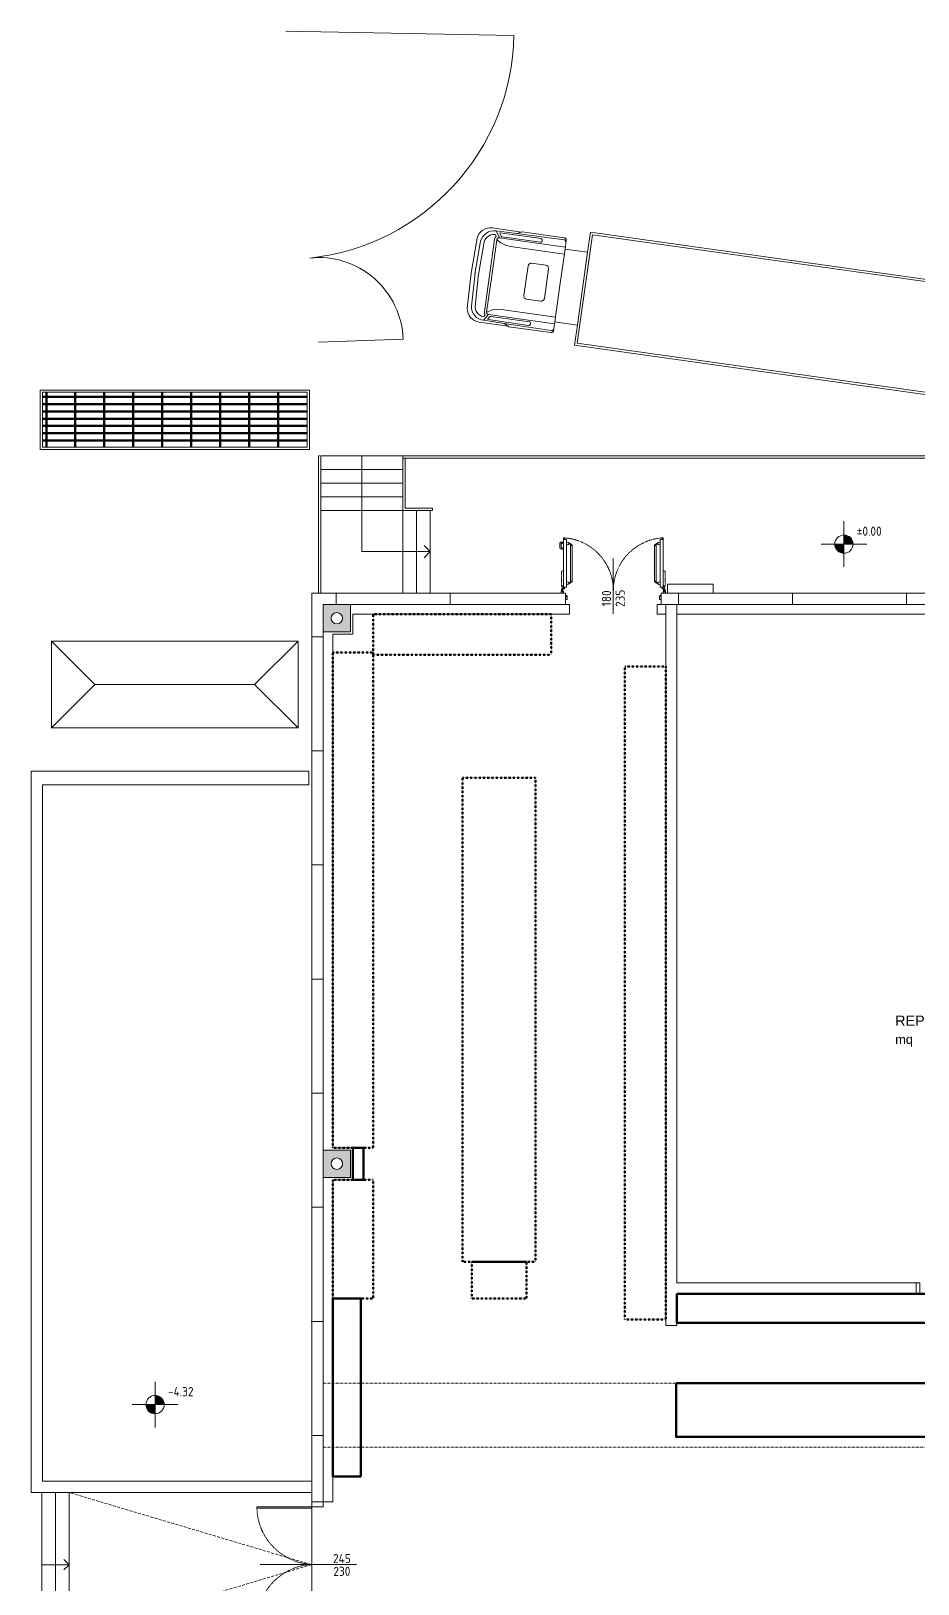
# Model space of a CAD drawing. Header units: millimetres. Extents: x 153 to 11230, y 154 to 10357.
# Drawn here: x 158 to 2102, y 6955 to 10357 of the extents above; entities that cross this region are included whole.
import ezdxf
from ezdxf.enums import TextEntityAlignment as Align

# ---------------------------------------------------------------- set-up
doc = ezdxf.new("R2010")
doc.units = ezdxf.units.MM
for name, pattern in [('HIDDEN', [9.525, 6.35, -3.175]), ('HIDDEN1', [0.1, 0.05, -0.05]), ('HIDDEN3', [0.25, 0.125, -0.125]), ('HIDDEN4', [0.125, 0.025, -0.1]), ('HIDEGIO', [0.25, 0.125, -0.125])]:
    doc.linetypes.add(name, pattern=pattern)
for name, color, linetype, lineweight in [('043_GRIGLIE_AERAZIONE_001-AM_0', 6, 'Continuous', 50), ('410_STRUTTURE_001-AM_0', 7, 'Continuous', 0), ('420_MURATURE_001-AM_0', 4, 'Continuous', 0), ('430_TAVOLATI_001-AM_0', 3, 'Continuous', 0), ('438_FOROMETRIE_001-AM_0', 7, 'Continuous', 0), ('439_TESTI_SERRAMENTI_001-AM_0', 11, 'Continuous', 0), ('441_SERRAMENTI_001-AM_0', 1, 'Continuous', 0), ('443_GRIGLIE_AERAZIONE_001-AM_0', 6, 'Continuous', 0), ('445_QUOTE_ALTIMETRICHE_001-AM_0', 2, 'Continuous', 0), ('449_ASCENSORI_RAMPE_001-AM_0', 43, 'Continuous', 0), ('454_PROIEZIONI_001-AM_0', 61, 'Continuous', 0), ('455_RIBALTE_001-AM_0', 14, 'Continuous', 0), ('461_LAYOUT_SCHEMA_001-AM_0', 11, 'Continuous', 50), ('471_TESTI_POLIGONI_001-AM_0', 221, 'Continuous', 0)]:
    doc.layers.add(name, color=color, linetype=linetype, lineweight=lineweight)
doc.styles.add('AREA', font='arial.ttf')
doc.styles.get("Standard").update_dxf_attribs({"font": 'isocp.shx'})

# ---------------------------------------------------------------- blocks, each defined once
blk = doc.blocks.new('quota_alti_H20')
h = blk.add_hatch(color=256)
h.paths.add_polyline_path([(20, 0, 0.414214), (0, 20), (0, 0)])
h.paths.add_polyline_path([(-20, 0, 0.414214), (0, -20), (0, 0)])
for p, q in [((0, 50), (0, -50)), ((-50, 0), (50, 0))]:
    blk.add_line(p, q)
blk.add_circle((0, 0), 20)
blk.add_attdef('0.00', text='', height=20).set_placement((28.3, 28.3), align=Align.MIDDLE_LEFT)
blk = doc.blocks.new('CAMION')
at = {"linetype": 'Continuous'}
for points in [[(47.57693, 1647.77813), (42.18298, 1646.60293), (37.08793, 1644.47637), (32.45799, 1641.46875), (28.4457, 1637.67725), (25.18006, 1633.22588), (22.76772, 1628.25986), (21.28807, 1622.94033), (20.78948, 1617.44219)], [(47.57693, 1647.77813), (42.18298, 1646.60293), (37.08793, 1644.47637), (32.45799, 1641.46875), (28.4457, 1637.67725), (25.18006, 1633.22588), (22.76772, 1628.25986), (21.28807, 1622.94033), (20.78948, 1617.44219)], [(53.03043, 1639.37207), (47.6067, 1638.1876), (42.48561, 1636.04131), (37.8383, 1633.00449), (33.81609, 1629.17705), (30.55293, 1624.68477), (28.15547, 1619.67715), (26.70311, 1614.31797), (26.24545, 1608.78506)], [(47.57693, 1647.77813), (125.01969, 1650.04473)], [(47.57693, 1647.77813), (125.01969, 1650.04473)], [(53.03043, 1639.37207), (125.61749, 1641.51973)], [(53.65552, 1631.38477), (125.81346, 1633.52168)], [(196.38385, 1631.38477), (124.22592, 1633.52168)], [(223.79517, 1608.78506), (223.33625, 1614.31797), (221.88389, 1619.67715), (219.48645, 1624.68477), (216.22329, 1629.17705), (212.20107, 1633.00449), (207.55376, 1636.04131), (202.43267, 1638.1876), (197.00895, 1639.37207), (124.42188, 1641.51973)], [(229.24988, 1617.44219), (228.75129, 1622.94033), (227.27166, 1628.25986), (224.85933, 1633.22588), (221.59368, 1637.67725), (217.58137, 1641.46875), (212.95144, 1644.47637), (207.8564, 1646.60293), (202.46244, 1647.77813), (125.01969, 1650.04473)], [(202.46244, 1647.77813), (125.01969, 1650.04473)], [(229.24988, 1617.44219), (228.75129, 1622.94033), (227.27166, 1628.25986), (224.85933, 1633.22588), (221.59368, 1637.67725), (217.58137, 1641.46875), (212.95144, 1644.47637), (207.8564, 1646.60293), (202.46244, 1647.77813)], [(20.78948, 1617.44219), (20.78948, 1553.43848)], [(20.78948, 1617.44219), (20.78948, 1553.43848)], [(25.32765, 1563.03447), (26.24545, 1608.78506)], [(40.05963, 1599.41914), (26.24545, 1608.78506)], [(30.6199, 1599.77754), (30.46239, 1599.86504), (30.29123, 1599.92266), (30.11263, 1599.94814), (29.93279, 1599.94189), (29.75667, 1599.90283), (29.59047, 1599.8334), (29.43916, 1599.73477), (29.30893, 1599.61074), (29.20227, 1599.46563), (29.12289, 1599.30313), (29.07452, 1599.12949), (29.0584, 1598.94971)], [(35.74224, 1596.30479), (30.6199, 1599.77754)], [(53.65552, 1631.38477), (49.31084, 1630.32305), (45.26134, 1628.42539), (41.66455, 1625.76689), (38.66308, 1622.45107), (36.37477, 1618.60869), (34.88769, 1614.38984), (34.26259, 1609.96143)], [(34.26259, 1609.96143), (34.27499, 1609.75869), (34.32832, 1609.5627), (34.4201, 1609.38164), (34.54537, 1609.22285), (34.70164, 1609.09268)], [(37.57784, 1607.14229), (34.70164, 1609.09268)], [(37.57784, 1607.14229), (37.73784, 1607.0543), (37.91024, 1606.99658), (38.09008, 1606.97119), (38.2724, 1606.97861), (38.44976, 1607.01953), (38.61719, 1607.0915), (38.76851, 1607.19258)], [(45.05918, 1609.41943), (42.81056, 1609.16338), (40.67729, 1608.40801), (38.76851, 1607.19258)], [(45.05918, 1604.41934), (44.19099, 1604.34365), (43.34884, 1604.11787), (42.55879, 1603.74951), (41.84563, 1603.24971), (41.22921, 1602.6333), (40.72938, 1601.91953), (40.36102, 1601.12949), (40.13529, 1600.2873), (40.05963, 1599.41914)], [(40.05963, 1453.579), (40.05963, 1599.41914)], [(45.05918, 1609.41943), (125.01969, 1609.41943)], [(55.31749, 1573.06143), (54.12186, 1584.15635), (50.65282, 1594.7625), (45.05918, 1604.41934)], [(45.05918, 1604.41934), (125.01969, 1604.41934)], [(204.9802, 1609.41943), (125.01969, 1609.41943)], [(204.9802, 1604.41934), (125.01969, 1604.41934)], [(204.9802, 1604.41934), (199.38656, 1594.7625), (195.9175, 1584.15635), (194.72189, 1573.06143)], [(215.77678, 1609.96143), (215.15168, 1614.38984), (213.6646, 1618.60869), (211.37629, 1622.45107), (208.37483, 1625.76689), (204.77803, 1628.42539), (200.72853, 1630.32305), (196.38385, 1631.38477)], [(211.27087, 1607.19258), (209.36208, 1608.40801), (207.22881, 1609.16338), (204.9802, 1609.41943)], [(209.97974, 1599.41914), (209.90408, 1600.2873), (209.67834, 1601.12949), (209.30999, 1601.91953), (208.81016, 1602.6333), (208.19375, 1603.24971), (207.48059, 1603.74951), (206.69053, 1604.11787), (205.84839, 1604.34365), (204.9802, 1604.41934)], [(209.97974, 1599.41914), (223.79517, 1608.78506)], [(209.97974, 1453.579), (209.97974, 1599.41914)], [(211.27087, 1607.19258), (211.42217, 1607.0915), (211.58962, 1607.01953), (211.76697, 1606.97861), (211.94929, 1606.97119), (212.12913, 1606.99658), (212.30278, 1607.0543), (212.46152, 1607.14229)], [(212.46152, 1607.14229), (215.33896, 1609.09268)], [(214.29714, 1596.30479), (219.41948, 1599.77754)], [(215.33896, 1609.09268), (215.49399, 1609.22285), (215.62051, 1609.38164), (215.71106, 1609.5627), (215.76438, 1609.75869), (215.77678, 1609.96143)], [(220.98098, 1598.94971), (220.96484, 1599.12949), (220.91648, 1599.30313), (220.83711, 1599.46563), (220.73044, 1599.61074), (220.60022, 1599.73477), (220.4489, 1599.8334), (220.28269, 1599.90283), (220.10659, 1599.94189), (219.92673, 1599.94814), (219.74814, 1599.92266), (219.57698, 1599.86504), (219.41948, 1599.77754)], [(224.71172, 1563.03447), (223.79517, 1608.78506)], [(229.24988, 1617.44219), (229.24988, 1553.43848)], [(229.24988, 1617.44219), (229.24988, 1553.43848)], [(29.0584, 1508.83447), (29.0584, 1598.94971)], [(37.05941, 1593.82178), (37.00235, 1594.40283), (36.83368, 1594.96221), (36.55958, 1595.47813), (36.19121, 1595.93145), (35.74224, 1596.30479)], [(37.05941, 1508.83447), (37.05941, 1593.82178)], [(55.31749, 1453.579), (55.31749, 1573.06143)], [(194.72189, 1453.579), (194.72189, 1573.06143)], [(214.29714, 1596.30479), (213.84814, 1595.93145), (213.47979, 1595.47813), (213.20569, 1594.96221), (213.03701, 1594.40283), (212.97996, 1593.82178)], [(212.97996, 1508.83447), (212.97996, 1593.82178)], [(220.98098, 1508.83447), (220.98098, 1598.94971)], [(19.90517, 1551.56807), (20.78948, 1553.43848)], [(20.31198, 1458.55986), (19.90517, 1551.56807), (20.78948, 1553.43848)], [(20.31198, 1458.55986), (19.90517, 1551.56807)], [(20.78948, 1553.43848), (25.32765, 1563.03447)], [(24.62937, 1458.60947), (25.32765, 1563.03447)], [(225.40999, 1458.60947), (224.71172, 1563.03447)], [(229.24988, 1553.43848), (224.71172, 1563.03447)], [(229.72739, 1458.55986), (230.1342, 1551.56807), (229.24988, 1553.43848)], [(230.1342, 1551.56807), (229.24988, 1553.43848)], [(229.72739, 1458.55986), (230.1342, 1551.56807)], [(29.0584, 1508.83447), (29.10428, 1508.31348), (29.23947, 1507.80869), (29.46024, 1507.33496), (29.76039, 1506.90576), (30.12999, 1506.53623), (30.55913, 1506.23604), (31.03291, 1506.01533), (31.5377, 1505.88008), (32.05862, 1505.83418)], [(34.05918, 1505.83418), (32.05862, 1505.83418)], [(34.05918, 1505.83418), (34.5801, 1505.88008), (35.08489, 1506.01533), (35.55867, 1506.23604), (35.98781, 1506.53623), (36.35741, 1506.90576), (36.65756, 1507.33496), (36.87833, 1507.80869), (37.01352, 1508.31348), (37.05941, 1508.83447)], [(92.2045, 1528.66396), (91.025, 1528.56104), (89.8827, 1528.25469), (88.80987, 1527.75479), (87.83997, 1527.07637), (87.00403, 1526.23916), (86.32436, 1525.27051), (85.82452, 1524.19775), (85.51818, 1523.0542), (85.41523, 1521.87471)], [(85.41523, 1490.19189), (85.41523, 1521.87471)], [(92.2045, 1528.66396), (157.83488, 1528.66396)], [(164.62413, 1521.87471), (164.52119, 1523.0542), (164.21484, 1524.19775), (163.71501, 1525.27051), (163.03534, 1526.23916), (162.1994, 1527.07637), (161.2295, 1527.75479), (160.15667, 1528.25469), (159.01437, 1528.56104), (157.83488, 1528.66396)], [(164.62413, 1490.19189), (164.62413, 1521.87471)], [(212.97996, 1508.83447), (213.02585, 1508.31348), (213.16104, 1507.80869), (213.38181, 1507.33496), (213.68196, 1506.90576), (214.05156, 1506.53623), (214.48069, 1506.23604), (214.95449, 1506.01533), (215.45928, 1505.88008), (215.9802, 1505.83418)], [(215.9802, 1505.83418), (217.98076, 1505.83418), (218.50166, 1505.88008), (219.00647, 1506.01533), (219.48025, 1506.23604), (219.90938, 1506.53623), (220.27898, 1506.90576), (220.57913, 1507.33496), (220.7999, 1507.80869), (220.93508, 1508.31348), (220.98098, 1508.83447)], [(85.41523, 1490.19189), (85.51818, 1489.0124), (85.82452, 1487.86885), (86.32436, 1486.79727), (87.00403, 1485.82734), (87.83997, 1484.99014), (88.80987, 1484.31172), (89.8827, 1483.81191), (91.025, 1483.50557), (92.2045, 1483.40137)], [(92.2045, 1483.40137), (157.83488, 1483.40137)], [(157.83488, 1483.40137), (159.01437, 1483.50557), (160.15667, 1483.81191), (161.2295, 1484.31172), (162.1994, 1484.99014), (163.03534, 1485.82734), (163.71501, 1486.79727), (164.21484, 1487.86885), (164.52119, 1489.0124), (164.62413, 1490.19189)], [(20.31198, 1458.55986), (20.4112, 1457.5875), (20.6977, 1456.65234), (21.16157, 1455.7916), (21.78294, 1455.0375), (22.54075, 1454.41865), (23.40274, 1453.9585), (24.33915, 1453.67568), (25.31277, 1453.579)], [(20.31198, 1458.55986), (20.4112, 1457.5875), (20.6977, 1456.65234), (21.16157, 1455.7916), (21.78294, 1455.0375), (22.54075, 1454.41865), (23.40274, 1453.9585), (24.33915, 1453.67568), (25.31277, 1453.579)], [(24.62937, 1458.60947), (24.70007, 1457.7376), (24.92332, 1456.8917), (25.2892, 1456.09668), (25.78779, 1455.37861), (26.40545, 1454.7585), (27.12108, 1454.25488), (27.91238, 1453.88281), (28.75825, 1453.65586), (29.62892, 1453.579)], [(25.31277, 1453.579), (44.54323, 1453.579)], [(25.31277, 1453.579), (44.54323, 1453.579)], [(44.54323, 1453.579), (44.54323, 1403.58096)], [(44.54323, 1453.579), (125.01969, 1453.579)], [(44.54323, 1453.579), (44.54323, 1403.58096)], [(205.49614, 1453.579), (125.01969, 1453.579)], [(224.72661, 1453.579), (205.49614, 1453.579)], [(205.49614, 1453.579), (205.49614, 1403.57725)], [(205.49614, 1453.579), (205.49614, 1403.57725)], [(224.72661, 1453.579), (205.49614, 1453.579)], [(220.41045, 1453.579), (221.28113, 1453.65586), (222.127, 1453.88281), (222.91829, 1454.25488), (223.63394, 1454.7585), (224.25159, 1455.37861), (224.75017, 1456.09668), (225.11604, 1456.8917), (225.33931, 1457.7376), (225.40999, 1458.60947)], [(224.72661, 1453.579), (225.70022, 1453.67568), (226.63662, 1453.9585), (227.49861, 1454.41865), (228.25642, 1455.0375), (228.87781, 1455.7916), (229.34167, 1456.65234), (229.62817, 1457.5875), (229.72739, 1458.55986)], [(224.72661, 1453.579), (225.70022, 1453.67568), (226.63662, 1453.9585), (227.49861, 1454.41865), (228.25642, 1455.0375), (228.87781, 1455.7916), (229.34167, 1456.65234), (229.62817, 1457.5875), (229.72739, 1458.55986)], [(0.01612, 1403.58096), (0, 0)], [(0.01612, 1403.58096), (0, 0)], [(0.01612, 1403.58096), (44.54323, 1403.58096)], [(0.01612, 1403.58096), (44.54323, 1403.58096)], [(5.01567, 1398.58145), (5.00079, 4.99955)], [(5.01567, 1398.58145), (245.02371, 1398.57773)], [(44.54323, 1403.58096), (205.49614, 1403.57725), (250.02324, 1403.57725)], [(205.49614, 1403.57725), (250.02324, 1403.57725)], [(245.02371, 1398.57773), (245.00757, 4.99583)], [(250.02324, 1403.57725), (250.00713, -0.00496)], [(250.02324, 1403.57725), (250.00713, -0.00496)], [(0, 0), (250.00713, -0.00496)], [(0, 0), (250.00713, -0.00496)], [(5.00079, 4.99955), (245.00757, 4.99583)]]:
    blk.add_lwpolyline(points, dxfattribs=at)
blk = doc.blocks.new('SUP-LOC')
at = {"style": 'AREA'}
blk.add_text('mq', height=20, dxfattribs=at).set_placement((7.7, -17.4))
for tag, p in [('NAME_LOC', (7.7, 22.3)), ('AREA_AREA', (62.9, -17.4))]:
    blk.add_attdef(tag, p, '', height=20, dxfattribs=at)
blk = doc.blocks.new('PORTA_US-REI-180')
for p, q in [((10.8, 104.2), (15, 104.2)), ((199.2, 104.2), (195, 104.2)), ((105, -45.2), (105, 75.8)), ((-4.6, 10.4), (-3.9, 10.4)), ((10.8, 26.5), (15, 26.5)), ((199.2, 26.5), (195, 26.5)), ((214.6, 10.4), (213.9, 10.4))]:
    blk.add_line(p, q)
at = {"ltscale": 20}
blk.add_lwpolyline([(-5, 109.3), (-9.1, 109.3, 0.414214), (-9.6, 108.8), (-9.6, 99.5, 0.414214), (-9.1, 99), (-6.1, 99), (-6.1, 96.7), (-9.6, 96.7, -0.414214), (-11.9, 99), (-11.9, 109.3, -0.414214), (-9.6, 111.6), (-5, 111.6), (-5, 110.4)], format="xyb", close=True, dxfattribs=at)
for points in [[(-3.9, 113.1), (-3.9, 110.4), (-3.9, 107.7), (-5, 107.7), (-5, 113.1)], [(-1.3, 13.1), (2.1, 13.1), (2.1, 117.7), (-1.7, 117.7), (-1.7, 121.1), (-3.9, 121.1), (-3.9, 9.7), (-1.7, 9.7), (-1.7, 13.1)], [(211.3, 13.1), (207.9, 13.1), (207.9, 117.7), (211.7, 117.7), (211.7, 121.1), (213.9, 121.1), (213.9, 9.7), (211.7, 9.7), (211.7, 13.1)]]:
    blk.add_lwpolyline(points, close=True, dxfattribs=at)
for points in [[(2.1, 105.7), (3.8, 105.7), (5.4, 106.5), (7.1, 106.5, 0.414214), (7.8, 107.2), (7.8, 108.6), (7.8, 110, 0.414214), (7.1, 110.7), (5.4, 110.7), (3.8, 111.5), (2.1, 111.5)], [(7.8, 107.9), (8.7, 107.9), (10.6, 107.1), (11.6, 106.2, -0.673028), (11.3, 105.6, 2.414214)], [(202.2, 107.9), (201.3, 107.9), (199.4, 107.1), (198.4, 106.2, 0.673028), (198.7, 105.6, -2.414214)], [(207.9, 105.7), (206.2, 105.7), (204.6, 106.5), (202.9, 106.5, -0.414214), (202.2, 107.2), (202.2, 108.6), (202.2, 110, -0.414214), (202.9, 110.7), (204.6, 110.7), (206.2, 111.5), (207.9, 111.5)], [(-5.3, 7), (-5.3, 9.7, -0.414214), (-4.6, 10.4, 0.414214)], [(2.1, 19.2), (3.8, 19.2), (5.4, 20), (7.1, 20, 0.414214), (7.8, 20.7), (7.8, 22.1), (7.8, 23.5, 0.414214), (7.1, 24.2), (5.4, 24.2), (3.8, 25), (2.1, 25)], [(7.8, 22.8), (8.7, 22.8), (10.6, 23.6), (11.6, 24.5, 0.673028), (11.3, 25.1, -2.414214)], [(202.2, 22.8), (201.3, 22.8), (199.4, 23.6), (198.4, 24.5, -0.673028), (198.7, 25.1, 2.414214)], [(207.9, 19.2), (206.2, 19.2), (204.6, 20), (202.9, 20, -0.414214), (202.2, 20.7), (202.2, 22.1), (202.2, 23.5, -0.414214), (202.9, 24.2), (204.6, 24.2), (206.2, 25), (207.9, 25)], [(215.3, 7), (215.3, 9.7, 0.414214), (214.6, 10.4, -0.414214)]]:
    blk.add_lwpolyline(points, format="xyb")
for points in [[(7.8, 109.3), (8.7, 109.3), (10.6, 108.5), (13.2, 106), (14.2, 105.6)], [(202.2, 109.3), (201.3, 109.3), (199.4, 108.5), (196.8, 106), (195.8, 105.6)], [(-6, 16.7), (-8.8, 7)], [(-8.8, 3.5), (-8.8, 7), (-8.1, 7.6), (-6, 7.6), (-5.3, 7), (-5.3, 3.5)], [(-7.6, 5.9), (-7.1, 5.9), (-6.6, 5.9)], [(-7.1, 5.4), (-7.1, 5.9), (-7.1, 6.4)], [(-6, 16.7), (-3.9, 16.7)], [(7.8, 21.4), (8.7, 21.4), (10.6, 22.2), (13.2, 24.7), (14.2, 25.1)], [(202.2, 21.4), (201.3, 21.4), (199.4, 22.2), (196.8, 24.7), (195.8, 25.1)], [(216, 16.7), (213.9, 16.7)], [(218.8, 3.5), (218.8, 7), (218.1, 7.6), (216, 7.6), (215.3, 7), (215.3, 3.5)], [(216, 16.7), (218.8, 7)], [(217.6, 5.9), (217.1, 5.9), (216.6, 5.9)], [(217.1, 5.4), (217.1, 5.9), (217.1, 6.4)], [(3.1, -5.7), (3.1, -5.4), (0.3, -5.4)], [(206.9, -5.7), (206.9, -5.4), (209.7, -5.4)]]:
    blk.add_lwpolyline(points)
for points in [[(11, 25.1), (14.9, 25.1, 0.414214), (15, 25.2), (15, 105.5, 0.414214), (14.9, 105.6), (11, 105.6, 0.414214), (10.8, 105.5), (10.8, 25.2, 0.414214)], [(199, 25.1), (195.2, 25.1, -0.414214), (195, 25.2), (195, 105.5, -0.414214), (195.2, 105.6), (199, 105.6, -0.414214), (199.2, 105.5), (199.2, 25.2, -0.414214)]]:
    blk.add_lwpolyline(points, format="xyb", close=True)
at = {"linetype": 'HIDDEN1', "ltscale": 0.5}
for points in [[(-3.9, 48.9), (-8.5, 48.9), (-8.5, 15.5), (-3.9, 15.5)], [(213.9, 48.9), (218.5, 48.9), (218.5, 15.5), (213.9, 15.5)]]:
    blk.add_lwpolyline(points, dxfattribs=at)
for points in [[(-7.5, 0.3), (-9.2, 0.3), (-9.2, 3.1), (-4.3, 3.1), (-4.3, 0), (0, 0), (0, -8.4), (3.5, -8.4), (3.5, -13.7), (0.2, -13.7), (0.2, -12), (0, -12), (0, -13.9), (3.7, -13.9), (3.7, -5.7), (3.1, -5.7), (3.1, -8.1), (0.3, -8.1), (0.3, 0.3), (-3.9, 0.3), (-3.9, 3.5), (-9.5, 3.5), (-9.5, 0), (-7.5, 0)], [(217.5, 0.3), (219.2, 0.3), (219.2, 3.1), (214.3, 3.1), (214.3, 0), (210, 0), (210, -8.4), (206.5, -8.4), (206.5, -13.7), (209.8, -13.7), (209.8, -12), (210, -12), (210, -13.9), (206.3, -13.9), (206.3, -5.7), (206.9, -5.7), (206.9, -8.1), (209.7, -8.1), (209.7, 0.3), (213.9, 0.3), (213.9, 3.5), (219.5, 3.5), (219.5, 0), (217.5, 0)]]:
    blk.add_lwpolyline(points, close=True)
at = {"linetype": 'HIDDEN4'}
for centre, start, end in [((-10.5, 5.9), 0, 85.6235), ((220.5, 5.9), 94.3765, 180)]:
    blk.add_arc(centre, 115.5, start, end, dxfattribs=at)
blk = doc.blocks.new('Etichetta_porte-H20')
for p in [(-15, 0), (15, 0)]:
    blk.add_attdef('000', text='', height=20, rotation=90).set_placement(p, align=Align.MIDDLE)

msp = doc.modelspace()

# ---------------------------------------------------------------- hatches: boundary and pattern name
at = {"layer": '043_GRIGLIE_AERAZIONE_001-AM_0'}
h = msp.add_hatch(dxfattribs=at)
h.set_pattern_fill('GRATE', color=256, scale=20, style=0)
h.set_pattern_definition([(0, (763.315, 379.208), (0, 15.875), []), (90, (763.315, 379.21), (-63.5, 4e-15), [])])
h.paths.add_polyline_path([(763.315, 9565.27), (183.315, 9565.27), (183.315, 9445.208), (763.315, 9445.208)])
at = {"layer": '410_STRUTTURE_001-AM_0'}
h = msp.add_hatch(color=256, dxfattribs=at)
h.paths.add_polyline_path([(828.315, 9100.208), (798.315, 9100.208), (798.315, 9070.208), (815.815, 9070.208, -0.41421356), (828.315, 9082.708)])
h.paths.add_polyline_path([(858.315, 9100.208), (828.315, 9100.208), (828.315, 9082.708, -0.41421356), (840.815, 9070.208), (858.315, 9070.208)])
h.paths.add_polyline_path([(858.315, 9070.208), (840.815, 9070.208, -0.41421356), (828.315, 9057.708), (828.315, 9040.208), (858.315, 9040.208)])
h.paths.add_polyline_path([(828.315, 9057.708, -0.41421356), (815.815, 9070.208), (798.315, 9070.208), (798.315, 9040.208), (828.315, 9040.208)])
h = msp.add_hatch(color=256, dxfattribs=at)
h.paths.add_polyline_path([(828.315, 7905.205), (798.315, 7905.205), (798.315, 7875.205), (815.815, 7875.205, -0.41421356), (828.315, 7887.705)])
h.paths.add_polyline_path([(858.315, 7905.205), (828.315, 7905.205), (828.315, 7887.705, -0.41421356), (840.815, 7875.205), (858.315, 7875.205)])
h.paths.add_polyline_path([(858.315, 7875.205), (840.815, 7875.205, -0.41421356), (828.315, 7862.705), (828.315, 7845.205), (858.315, 7845.205)])
h.paths.add_polyline_path([(828.315, 7862.705, -0.41421356), (815.815, 7875.205), (798.315, 7875.205), (798.315, 7845.205), (828.315, 7845.205)])

# ---------------------------------------------------------------- linework, layer by layer
at = {"layer": '410_STRUTTURE_001-AM_0', "linetype": 'Continuous'}
for points in [[(798.315, 9040.208), (858.315, 9040.208), (858.315, 9100.208), (798.315, 9100.208)], [(798.315, 7845.205), (858.315, 7845.205), (858.315, 7905.205), (798.315, 7905.205)]]:
    msp.add_lwpolyline(points, close=True, dxfattribs=at)
for centre in [(828.315, 9070.208), (828.315, 7875.205)]:
    msp.add_circle(centre, 12.5, dxfattribs=at)
at = {"layer": '420_MURATURE_001-AM_0'}
for p, q in [((773.315, 9125.208), (773.315, 7134.707)), ((1329.315, 9125.208), (773.315, 9125.208)), ((826.815, 9125.208), (826.815, 9100.208)), ((1076.815, 9125.208), (1076.815, 9100.208)), ((1329.315, 9125.208), (1329.315, 9100.208)), ((3176.815, 9125.208), (1539.315, 9125.208)), ((1539.315, 9125.208), (1539.315, 9100.208)), ((1576.815, 9125.208), (1576.815, 9100.208)), ((1826.815, 9125.208), (1826.815, 9100.208)), ((2076.815, 9125.208), (2076.815, 9100.208)), ((798.315, 7134.707), (798.315, 9100.208)), ((798.315, 9100.208), (1329.315, 9100.208)), ((1539.315, 9100.208), (3176.815, 9100.208)), ((773.315, 9029.708), (798.315, 9029.708)), ((773.315, 8779.708), (798.315, 8779.708)), ((766.815, 8735.27), (158.315, 8735.139)), ((158.315, 8735.139), (158.315, 7154.708)), ((766.815, 8735.27), (766.815, 8705.208)), ((183.315, 7179.708), (183.315, 8705.208)), ((183.315, 8705.208), (766.815, 8705.208)), ((773.315, 8529.708), (798.315, 8529.708)), ((773.315, 8279.708), (798.315, 8279.708)), ((773.315, 8029.708), (798.315, 8029.708)), ((773.315, 7779.708), (798.315, 7779.708)), ((797.285, 7529.708), (772.285, 7529.708)), ((773.315, 7529.708), (798.315, 7529.708)), ((773.315, 7279.708), (798.315, 7279.708)), ((773.315, 7279.708), (798.315, 7279.708)), ((183.315, 7179.708), (773.314, 7179.708)), ((158.315, 7154.708), (773.315, 7154.708)), ((773.315, 7134.707), (798.315, 7134.707))]:
    msp.add_line(p, q, dxfattribs=at)
msp.add_lwpolyline([(1553.298, 9125.208), (1653.298, 9125.208), (1653.298, 9145.182), (1553.298, 9145.182)], close=True, dxfattribs=at)
at = {"layer": '430_TAVOLATI_001-AM_0', "linetype": 'Continuous'}
for p, q in [((1329.315, 9100.208), (1338.315, 9100.208)), ((1338.315, 9100.208), (1338.315, 9079.208)), ((863.315, 9079.208), (1338.315, 9079.208)), ((863.315, 9079.208), (863.315, 9035.208)), ((819.315, 7910.205), (819.315, 9035.208)), ((819.315, 9035.208), (863.315, 9035.208)), ((819.315, 7910.205), (863.315, 7910.205)), ((863.315, 7840.205), (863.315, 7910.205)), ((819.316, 7134.707), (819.315, 7840.205)), ((819.315, 7840.205), (863.315, 7840.205)), ((798.316, 7134.707), (819.316, 7134.707))]:
    msp.add_line(p, q, dxfattribs=at)
at = {"layer": '430_TAVOLATI_001-AM_0'}
for p, q in [((1530.315, 9079.208), (1530.315, 9100.208)), ((1530.315, 9100.208), (1539.315, 9100.208)), ((1549.316, 9100.208), (1549.316, 8795.208)), ((1573.316, 9100.208), (1573.316, 7614.208)), ((1530.315, 9079.208), (1548.795, 9079.208)), ((2338.316, 9079.208), (1573.316, 9079.208)), ((1549.316, 8795.208), (1549.316, 8770.208)), ((1549.316, 8770.208), (1549.316, 7590.659)), ((1549.316, 7590.659), (1549.316, 7520.731)), ((1573.316, 7614.208), (2097.853, 7614.208)), ((1573.316, 7590.202), (2097.853, 7590.208)), ((1573.316, 7520.731), (1573.316, 7590.208)), ((2097.853, 7614.208), (2097.853, 7590.208)), ((1549.316, 7520.731), (1573.316, 7520.731))]:
    msp.add_line(p, q, dxfattribs=at)
at = {"layer": '438_FOROMETRIE_001-AM_0'}
for points in [[(1653.298, 9125.182), (1553.298, 9125.182), (1553.298, 9145.182), (1653.298, 9145.182)], [(798.315, 9100.208), (858.315, 9100.208), (858.315, 9040.208), (798.315, 9040.208)]]:
    msp.add_lwpolyline(points, close=True, dxfattribs=at)
at = {"layer": '441_SERRAMENTI_001-AM_0', "linetype": 'Continuous'}
for p, q in [((716.519, 10356.693), (1216.428, 10347.127)), ((788.364, 9674.915), (973.8, 9681.525))]:
    msp.add_line(p, q, dxfattribs=at)
at = {"layer": '441_SERRAMENTI_001-AM_0'}
for p, q in [((773.315, 6871.204), (773.315, 7123.209)), ((871.7, 6997.207), (660.183, 6997.207))]:
    msp.add_line(p, q, dxfattribs=at)
at = {"layer": '441_SERRAMENTI_001-AM_0', "linetype": 'Continuous'}
msp.add_lwpolyline([(2097.853, 7590.208), (2105.853, 7590.208), (2105.853, 7614.208), (2097.853, 7614.208)], close=True, dxfattribs=at)
at = {"layer": '441_SERRAMENTI_001-AM_0'}
msp.add_lwpolyline([(773.315, 7123.209), (653.326, 7123.207), (653.327, 7120.207), (773.315, 7120.209)], close=True, dxfattribs=at)
at = {"layer": '441_SERRAMENTI_001-AM_0', "linetype": 'Continuous'}
for centre, radius, start, end in [((716.519, 10356.693), 500, 276.015571, 358.903715), ((788.364, 9674.915), 185.553, 2.041481, 96.015571)]:
    msp.add_arc(centre, radius, start, end, dxfattribs=at)
at = {"layer": '441_SERRAMENTI_001-AM_0', "linetype": 'HIDDEN4'}
for centre, radius, start, end in [((780.256, 7124.003), 126.986, 181.713282, 266.866748), ((780.212, 6870.518), 126.876, 93.115906, 178.333973)]:
    msp.add_arc(centre, radius, start, end, dxfattribs=at)
at = {"layer": '443_GRIGLIE_AERAZIONE_001-AM_0'}
for p, q in [((203.316, 8830.21), (203.316, 9020.21)), ((203.316, 9020.21), (743.316, 9020.21)), ((203.316, 9020.21), (298.316, 8925.21)), ((743.316, 9020.21), (648.316, 8925.21)), ((743.316, 8830.21), (743.316, 9020.21)), ((203.316, 8830.21), (298.316, 8925.21)), ((298.316, 8925.21), (648.316, 8925.21)), ((743.316, 8830.21), (648.316, 8925.21)), ((743.316, 8830.21), (203.316, 8830.21))]:
    msp.add_line(p, q, dxfattribs=at)
msp.add_lwpolyline([(768.315, 9570.27), (178.315, 9570.27), (178.315, 9440.208), (768.315, 9440.208)], close=True, dxfattribs=at)
msp.add_lwpolyline([(763.315, 9565.27), (183.315, 9565.27), (183.315, 9445.208), (763.315, 9445.208), (763.315, 9565.27)], dxfattribs=at)
at = {"layer": '449_ASCENSORI_RAMPE_001-AM_0', "linetype": 'Continuous'}
for p, q in [((181.923, 7154.708), (181.923, 6838.708)), ((211.923, 7154.708), (211.923, 6838.708)), ((241.923, 7154.708), (241.923, 6838.708)), ((181.923, 6996.708), (241.923, 6996.708)), ((241.923, 6996.708), (229.835, 7008.204)), ((241.923, 6996.708), (229.835, 6985.212))]:
    msp.add_line(p, q, dxfattribs=at)
at = {"layer": '449_ASCENSORI_RAMPE_001-AM_0', "linetype": 'HIDDEN'}
for points in [[(772.87, 6996.705), (241.923, 7154.708)], [(772.87, 6996.705), (241.923, 6838.708)]]:
    msp.add_lwpolyline(points, dxfattribs=at)
at = {"layer": '449_ASCENSORI_RAMPE_001-AM_0'}
msp.add_lwpolyline([(798.316, 7134.707), (798.316, 7123.209), (773.316, 7123.209), (773.316, 7134.707)], dxfattribs=at)
at = {"layer": '454_PROIEZIONI_001-AM_0', "linetype": 'HIDEGIO'}
for p, q in [((8949.315, 7394.218), (798.315, 7394.218)), ((8949.315, 7254.218), (798.315, 7254.218))]:
    msp.add_line(p, q, dxfattribs=at)
msp.add_lwpolyline([(788.305, 9125.208), (788.298, 9426.207), (2732.32, 9426.207), (2783.814, 9792.607), (3662.32, 9669.141), (3662.32, 9426.208), (5632.32, 9426.208), (5683.814, 9792.607), (6562.32, 9669.141), (6562.32, 9421.208), (8532.32, 9426.208), (8583.814, 9792.607), (9467.32, 9668.438), (9652.32, 9668.438), (9652.318, 9126.208)], dxfattribs=at)
at = {"layer": '455_RIBALTE_001-AM_0'}
for p, q in [((788.305, 9125.208), (788.298, 9426.207)), ((793.305, 9125.208), (793.298, 9426.207)), ((793.298, 9125.207), (793.298, 9426.207)), ((958.309, 9426.208), (2732.32, 9426.208)), ((973.298, 9306.207), (973.298, 9426.207)), ((973.305, 9421.208), (2732.32, 9421.208)), ((978.298, 9311.208), (978.298, 9421.208)), ((973.298, 9366.208), (793.298, 9366.208)), ((973.298, 9336.208), (793.298, 9336.208)), ((973.292, 9126.207), (973.292, 9306.207)), ((973.298, 9306.208), (1038.292, 9306.205)), ((978.298, 9311.208), (1038.292, 9311.205)), ((1003.292, 9126.207), (1003.292, 9306.203)), ((1033.292, 9126.207), (1033.292, 9306.203)), ((1038.292, 9306.205), (1038.292, 9311.205)), ((1033.292, 9216.207), (1019.616, 9229.882)), ((883.298, 9216.207), (1033.292, 9216.207)), ((1033.292, 9216.207), (1019.616, 9202.532))]:
    msp.add_line(p, q, dxfattribs=at)
at = {"layer": '455_RIBALTE_001-AM_0', "linetype": 'Continuous'}
for p, q in [((973.298, 9426.207), (793.298, 9426.207)), ((883.298, 9426.207), (883.298, 9216.207)), ((973.298, 9396.208), (793.298, 9396.208)), ((973.298, 9306.208), (793.298, 9306.208))]:
    msp.add_line(p, q, dxfattribs=at)
at = {"layer": '461_LAYOUT_SCHEMA_001-AM_0', "linetype": 'HIDDEN3'}
for points in [[(908.315, 8990.208), (1298.315, 8990.208), (1298.315, 9079.208), (908.315, 9079.208)], [(819.315, 7910.205), (908.315, 7910.205), (908.315, 8995.205), (819.315, 8995.205)], [(1459.862, 8964.208), (1549.289, 8964.208), (1549.289, 7534.208), (1459.862, 7534.208)], [(1104.089, 8720.24), (1264.089, 8720.24), (1264.089, 7660.24), (1104.089, 7660.24)], [(908.315, 7580.201), (819.315, 7580.201), (819.315, 7840.205), (908.315, 7840.205)], [(1124.089, 7660.24), (1244.089, 7660.24), (1244.089, 7580.24), (1124.089, 7580.24)]]:
    msp.add_lwpolyline(points, close=True, dxfattribs=at)
at = {"layer": '461_LAYOUT_SCHEMA_001-AM_0'}
for points in [[(863.815, 7840.205), (886.815, 7840.205), (886.815, 7910.205), (863.815, 7910.205)], [(1573.316, 7590.202), (2457.853, 7590.202), (2457.853, 7526.208), (1573.316, 7526.208)], [(881.315, 7190.201), (819.316, 7190.201), (819.316, 7580.201), (881.315, 7580.201)], [(1571.764, 7394.223), (2508.764, 7394.223), (2508.764, 7276.723), (1571.764, 7276.723)]]:
    msp.add_lwpolyline(points, close=True, dxfattribs=at)

# ---------------------------------------------------------------- block references
at = {"layer": '439_TESTI_SERRAMENTI_001-AM_0'}
ref = msp.add_blockref('Etichetta_porte-H20', (1434.315, 9113.872), dxfattribs=at)
ref.add_attrib('000', '180', dxfattribs={"layer": '0', "height": 20, "rotation": 90}).set_placement((1419.315, 9113.872), align=Align.MIDDLE)
ref.add_attrib('000', '235', dxfattribs={"layer": '0', "height": 20, "rotation": 90}).set_placement((1449.315, 9113.872), align=Align.MIDDLE)
at = {"layer": '441_SERRAMENTI_001-AM_0'}
msp.add_blockref('PORTA_US-REI-180', (1329.315, 9125.208), dxfattribs=at)
at = {"layer": '445_QUOTE_ALTIMETRICHE_001-AM_0'}
for p, values in [((1939.612, 9232.639), {'0.00': '±0.00'}), ((430.147, 7347.447), {'0.00': '-4.32'})]:
    msp.add_blockref('quota_alti_H20', p, dxfattribs=at).add_auto_attribs(values)
at = {"layer": '455_RIBALTE_001-AM_0', "linetype": 'Continuous', "xscale": -1, "rotation": 81.99886328417465}
msp.add_blockref('CAMION', (2774.057, 9720.702), dxfattribs=at)
at = {"layer": '471_TESTI_POLIGONI_001-AM_0'}
ref = msp.add_blockref('SUP-LOC', (2044.301, 8155.021), dxfattribs=at)
ref.add_attrib('NAME_LOC', 'REPARTO PANIFICAZIONE', (2052, 8177.297), dxfattribs={"layer": '0', "height": 22.5, "style": 'AREA'})
ref.add_attrib('AREA_AREA', '142', (2120.332, 8127.423), dxfattribs={"layer": '0', "height": 22.5, "style": 'AREA'})

# ---------------------------------------------------------------- texts
at = {"layer": '439_TESTI_SERRAMENTI_001-AM_0'}
msp.add_text('245', height=20, dxfattribs=at).set_placement((839.441, 7010.14), align=Align.MIDDLE)
msp.add_text('230', height=20, dxfattribs=at).set_placement((839.441, 6982.155), align=Align.MIDDLE_CENTER)

doc.saveas('drawing.dxf')
